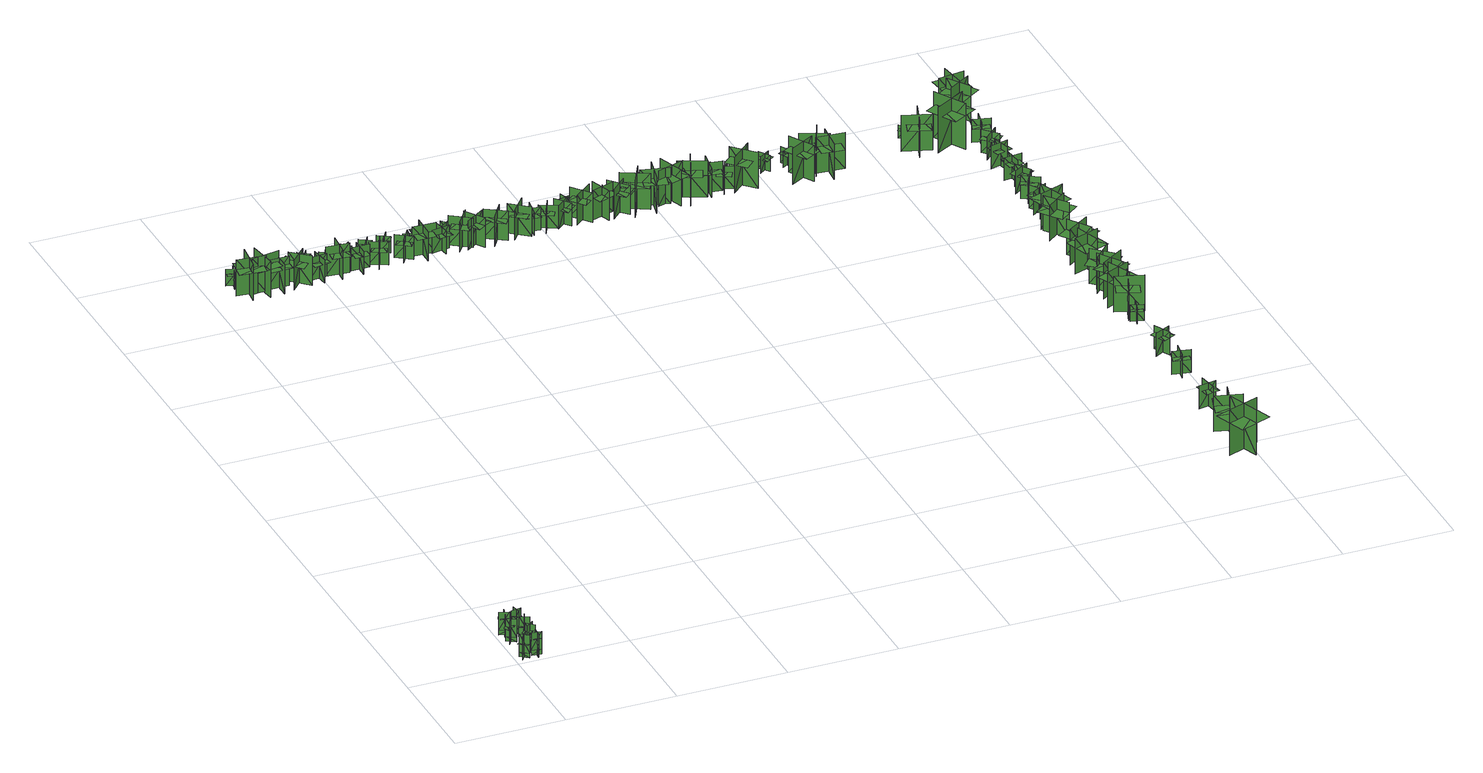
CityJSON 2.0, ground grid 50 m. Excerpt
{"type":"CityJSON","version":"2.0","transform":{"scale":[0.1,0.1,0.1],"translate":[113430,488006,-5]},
"CityObjects":{
"tree1":{"type":"SolitaryVegetationObject","geometry":[{"type":"MultiSurface","lod":"1","boundaries":[[[0,1,2]],[[0,2,3]],[[4,5,6]],[[4,6,7]],[[8,9,5]],[[8,5,4]],[[10,11,1]],[[10,1,0]],[[12,13,14]],[[12,14,15]],[[16,17,18]],[[16,18,19]]]}]},
"tree2":{"type":"SolitaryVegetationObject","geometry":[{"type":"MultiSurface","lod":"1","boundaries":[[[20,21,22]],[[20,22,23]],[[24,25,26]],[[24,26,27]],[[28,29,25]],[[28,25,24]],[[30,31,21]],[[30,21,20]],[[32,33,34]],[[32,34,35]],[[36,37,38]],[[36,38,39]]]}]},
"tree3":{"type":"SolitaryVegetationObject","geometry":[{"type":"MultiSurface","lod":"1","boundaries":[[[40,41,42]],[[40,42,43]],[[44,45,46]],[[44,46,47]],[[48,49,45]],[[48,45,44]],[[50,51,41]],[[50,41,40]],[[52,53,54]],[[52,54,55]],[[56,57,58]],[[56,58,59]]]}]},
"tree4":{"type":"SolitaryVegetationObject","geometry":[{"type":"MultiSurface","lod":"1","boundaries":[[[60,61,62]],[[60,62,63]],[[64,65,66]],[[64,66,67]],[[68,69,65]],[[68,65,64]],[[70,71,61]],[[70,61,60]],[[72,73,74]],[[72,74,75]],[[76,77,78]],[[76,78,79]]]}]},
"tree5":{"type":"SolitaryVegetationObject","geometry":[{"type":"MultiSurface","lod":"1","boundaries":[[[80,81,82]],[[80,82,83]],[[84,85,86]],[[84,86,87]],[[88,89,85]],[[88,85,84]],[[90,91,81]],[[90,81,80]],[[92,93,94]],[[92,94,95]],[[96,97,98]],[[96,98,99]]]}]},
"tree6":{"type":"SolitaryVegetationObject","geometry":[{"type":"MultiSurface","lod":"1","boundaries":[[[100,101,102]],[[100,102,103]],[[104,105,106]],[[104,106,107]],[[108,109,105]],[[108,105,104]],[[110,111,101]],[[110,101,100]],[[112,113,114]],[[112,114,115]],[[116,117,118]],[[116,118,119]]]}]},
"tree7":{"type":"SolitaryVegetationObject","geometry":[{"type":"MultiSurface","lod":"1","boundaries":[[[120,121,122]],[[120,122,123]],[[124,125,126]],[[124,126,127]],[[128,129,125]],[[128,125,124]],[[130,131,121]],[[130,121,120]],[[132,133,134]],[[132,134,135]],[[136,137,138]],[[136,138,139]]]}]},
"tree8":{"type":"SolitaryVegetationObject","geometry":[{"type":"MultiSurface","lod":"1","boundaries":[[[140,141,142]],[[140,142,143]],[[144,145,146]],[[144,146,147]],[[148,149,150]],[[148,150,151]],[[148,152,153]],[[148,153,149]]]}]},
"tree9":{"type":"SolitaryVegetationObject","geometry":[{"type":"MultiSurface","lod":"1","boundaries":[[[154,155,156]],[[154,156,157]],[[158,159,160]],[[158,160,161]],[[162,163,164]],[[162,164,165]],[[162,166,167]],[[162,167,163]]]}]},
"tree10":{"type":"SolitaryVegetationObject","geometry":[{"type":"MultiSurface","lod":"1","boundaries":[[[168,169,170]],[[168,170,171]],[[172,173,174]],[[172,174,175]],[[176,177,178]],[[176,178,179]],[[176,180,181]],[[176,181,177]]]}]},
"tree11":{"type":"SolitaryVegetationObject","geometry":[{"type":"MultiSurface","lod":"1","boundaries":[[[182,183,184]],[[182,184,185]],[[186,187,188]],[[186,188,189]],[[190,191,192]],[[190,192,193]],[[190,194,195]],[[190,195,191]]]}]},
"tree12":{"type":"SolitaryVegetationObject","geometry":[{"type":"MultiSurface","lod":"1","boundaries":[[[196,197,198]],[[196,198,199]],[[200,201,202]],[[200,202,203]],[[204,205,206]],[[204,206,207]],[[204,208,209]],[[204,209,205]]]}]},
"tree13":{"type":"SolitaryVegetationObject","geometry":[{"type":"MultiSurface","lod":"1","boundaries":[[[210,211,212]],[[210,212,213]],[[214,215,216]],[[214,216,217]],[[218,219,220]],[[218,220,221]],[[218,222,223]],[[218,223,219]]]}]},
"tree14":{"type":"SolitaryVegetationObject","geometry":[{"type":"MultiSurface","lod":"1","boundaries":[[[224,225,226]],[[224,226,227]],[[228,229,230]],[[228,230,231]],[[232,233,234]],[[232,234,235]],[[232,236,237]],[[232,237,233]]]}]},
"tree15":{"type":"SolitaryVegetationObject","geometry":[{"type":"MultiSurface","lod":"1","boundaries":[[[238,239,240]],[[238,240,241]],[[242,243,244]],[[242,244,245]],[[246,247,248]],[[246,248,249]],[[246,250,251]],[[246,251,247]]]}]},
"tree16":{"type":"SolitaryVegetationObject","geometry":[{"type":"MultiSurface","lod":"1","boundaries":[[[252,253,254]],[[252,254,255]],[[256,257,258]],[[256,258,259]],[[260,261,262]],[[260,262,263]],[[260,264,265]],[[260,265,261]]]}]},
"tree17":{"type":"SolitaryVegetationObject","geometry":[{"type":"MultiSurface","lod":"1","boundaries":[[[266,267,268]],[[266,268,269]],[[270,271,272]],[[270,272,273]],[[274,275,276]],[[274,276,277]],[[274,278,279]],[[274,279,275]]]}]},
"tree18":{"type":"SolitaryVegetationObject","geometry":[{"type":"MultiSurface","lod":"1","boundaries":[[[280,281,282]],[[280,282,283]],[[284,285,286]],[[284,286,287]],[[288,289,290]],[[288,290,291]],[[288,292,293]],[[288,293,289]]]}]},
"tree19":{"type":"SolitaryVegetationObject","geometry":[{"type":"MultiSurface","lod":"1","boundaries":[[[294,295,296]],[[294,296,297]],[[298,299,300]],[[298,300,301]],[[302,303,304]],[[302,304,305]],[[302,306,307]],[[302,307,303]]]}]},
"tree20":{"type":"SolitaryVegetationObject","geometry":[{"type":"MultiSurface","lod":"1","boundaries":[[[308,309,310]],[[308,310,311]],[[312,313,314]],[[312,314,315]],[[316,317,318]],[[316,318,319]],[[316,320,321]],[[316,321,317]]]}]},
"tree21":{"type":"SolitaryVegetationObject","geometry":[{"type":"MultiSurface","lod":"1","boundaries":[[[322,323,324]],[[322,324,325]],[[326,327,328]],[[326,328,329]],[[330,331,332]],[[330,332,333]],[[330,334,335]],[[330,335,331]]]}]},
"tree22":{"type":"SolitaryVegetationObject","geometry":[{"type":"MultiSurface","lod":"1","boundaries":[[[336,337,338]],[[336,338,339]],[[340,341,342]],[[340,342,343]],[[344,345,346]],[[344,346,347]],[[344,348,349]],[[344,349,345]]]}]},
"tree23":{"type":"SolitaryVegetationObject","geometry":[{"type":"MultiSurface","lod":"1","boundaries":[[[350,351,352]],[[350,352,353]],[[354,355,356]],[[354,356,357]],[[358,359,360]],[[358,360,361]],[[358,362,363]],[[358,363,359]]]}]},
"tree24":{"type":"SolitaryVegetationObject","geometry":[{"type":"MultiSurface","lod":"1","boundaries":[[[364,365,366]],[[364,366,367]],[[368,369,370]],[[368,370,371]],[[372,373,374]],[[372,374,375]],[[372,376,377]],[[372,377,373]]]}]},
"tree25":{"type":"SolitaryVegetationObject","geometry":[{"type":"MultiSurface","lod":"1","boundaries":[[[378,379,380]],[[378,380,381]],[[382,383,384]],[[382,384,385]],[[386,387,388]],[[386,388,389]],[[386,390,391]],[[386,391,387]]]}]},
"tree26":{"type":"SolitaryVegetationObject","geometry":[{"type":"MultiSurface","lod":"1","boundaries":[[[392,393,394]],[[392,394,395]],[[396,397,398]],[[396,398,399]],[[400,401,402]],[[400,402,403]],[[400,404,405]],[[400,405,401]]]}]},
"tree27":{"type":"SolitaryVegetationObject","geometry":[{"type":"MultiSurface","lod":"1","boundaries":[[[406,407,408]],[[406,408,409]],[[410,411,412]],[[410,412,413]],[[414,415,416]],[[414,416,417]],[[414,418,419]],[[414,419,415]]]}]},
"tree28":{"type":"SolitaryVegetationObject","geometry":[{"type":"MultiSurface","lod":"1","boundaries":[[[420,421,422]],[[420,422,423]],[[424,425,426]],[[424,426,427]],[[428,429,430]],[[428,430,431]],[[428,432,433]],[[428,433,429]]]}]},
"tree29":{"type":"SolitaryVegetationObject","geometry":[{"type":"MultiSurface","lod":"1","boundaries":[[[434,435,436]],[[434,436,437]],[[438,439,440]],[[438,440,441]],[[442,443,444]],[[442,444,445]],[[442,446,447]],[[442,447,443]]]}]},
"tree30":{"type":"SolitaryVegetationObject","geometry":[{"type":"MultiSurface","lod":"1","boundaries":[[[448,449,450]],[[448,450,451]],[[452,453,454]],[[452,454,455]],[[456,457,458]],[[456,458,459]],[[456,460,461]],[[456,461,457]]]}]},
"tree31":{"type":"SolitaryVegetationObject","geometry":[{"type":"MultiSurface","lod":"1","boundaries":[[[462,463,464]],[[462,464,465]],[[466,467,468]],[[466,468,469]],[[470,471,472]],[[470,472,473]],[[470,474,475]],[[470,475,471]]]}]},
"tree32":{"type":"SolitaryVegetationObject","geometry":[{"type":"MultiSurface","lod":"1","boundaries":[[[476,477,478]],[[476,478,479]],[[480,481,482]],[[480,482,483]],[[484,485,486]],[[484,486,487]],[[484,488,489]],[[484,489,485]]]}]},
"tree33":{"type":"SolitaryVegetationObject","geometry":[{"type":"MultiSurface","lod":"1","boundaries":[[[490,491,492]],[[490,492,493]],[[494,495,496]],[[494,496,497]],[[498,499,500]],[[498,500,501]],[[498,502,503]],[[498,503,499]]]}]},
"tree34":{"type":"SolitaryVegetationObject","geometry":[{"type":"MultiSurface","lod":"1","boundaries":[[[504,505,506]],[[504,506,507]],[[508,509,510]],[[508,510,511]],[[512,513,514]],[[512,514,515]],[[512,516,517]],[[512,517,513]]]}]},
"tree35":{"type":"SolitaryVegetationObject","geometry":[{"type":"MultiSurface","lod":"1","boundaries":[[[518,519,520]],[[518,520,521]],[[522,523,524]],[[522,524,525]],[[526,527,528]],[[526,528,529]],[[526,530,531]],[[526,531,527]]]}]},
"tree36":{"type":"SolitaryVegetationObject","geometry":[{"type":"MultiSurface","lod":"1","boundaries":[[[532,533,534]],[[532,534,535]],[[536,537,538]],[[536,538,539]],[[540,541,542]],[[540,542,543]],[[540,544,545]],[[540,545,541]]]}]},
"tree37":{"type":"SolitaryVegetationObject","geometry":[{"type":"MultiSurface","lod":"1","boundaries":[[[546,547,548]],[[546,548,549]],[[550,551,552]],[[550,552,553]],[[554,555,556]],[[554,556,557]],[[554,558,559]],[[554,559,555]]]}]},
"tree38":{"type":"SolitaryVegetationObject","geometry":[{"type":"MultiSurface","lod":"1","boundaries":[[[560,561,562]],[[560,562,563]],[[564,565,566]],[[564,566,567]],[[568,569,570]],[[568,570,571]],[[568,572,573]],[[568,573,569]]]}]},
"tree39":{"type":"SolitaryVegetationObject","geometry":[{"type":"MultiSurface","lod":"1","boundaries":[[[574,575,576]],[[574,576,577]],[[578,579,580]],[[578,580,581]],[[582,583,584]],[[582,584,585]],[[582,586,587]],[[582,587,583]]]}]},
"tree40":{"type":"SolitaryVegetationObject","geometry":[{"type":"MultiSurface","lod":"1","boundaries":[[[588,589,590]],[[588,590,591]],[[592,593,594]],[[592,594,595]],[[596,597,598]],[[596,598,599]],[[596,600,601]],[[596,601,597]]]}]},
"tree41":{"type":"SolitaryVegetationObject","geometry":[{"type":"MultiSurface","lod":"1","boundaries":[[[602,603,604]],[[602,604,605]],[[606,607,608]],[[606,608,609]],[[610,611,612]],[[610,612,613]],[[610,614,615]],[[610,615,611]]]}]},
"tree42":{"type":"SolitaryVegetationObject","geometry":[{"type":"MultiSurface","lod":"1","boundaries":[[[616,617,618]],[[616,618,619]],[[620,621,622]],[[620,622,623]],[[624,625,626]],[[624,626,627]],[[624,628,629]],[[624,629,625]]]}]},
"tree43":{"type":"SolitaryVegetationObject","geometry":[{"type":"MultiSurface","lod":"1","boundaries":[[[630,631,632]],[[630,632,633]],[[634,635,636]],[[634,636,637]],[[638,639,640]],[[638,640,641]],[[638,642,643]],[[638,643,639]]]}]},
"tree44":{"type":"SolitaryVegetationObject","geometry":[{"type":"MultiSurface","lod":"1","boundaries":[[[644,645,646]],[[644,646,647]],[[648,649,650]],[[648,650,651]],[[652,653,654]],[[652,654,655]],[[652,656,657]],[[652,657,653]]]}]},
"tree45":{"type":"SolitaryVegetationObject","geometry":[{"type":"MultiSurface","lod":"1","boundaries":[[[658,659,660]],[[658,660,661]],[[662,663,664]],[[662,664,665]],[[666,667,668]],[[666,668,669]],[[666,670,671]],[[666,671,667]]]}]},
"tree46":{"type":"SolitaryVegetationObject","geometry":[{"type":"MultiSurface","lod":"1","boundaries":[[[672,673,674]],[[672,674,675]],[[676,677,678]],[[676,678,679]],[[680,681,682]],[[680,682,683]],[[680,684,685]],[[680,685,681]]]}]},
"tree47":{"type":"SolitaryVegetationObject","geometry":[{"type":"MultiSurface","lod":"1","boundaries":[[[686,687,688]],[[686,688,689]],[[690,691,692]],[[690,692,693]],[[694,695,696]],[[694,696,697]],[[694,698,699]],[[694,699,695]]]}]},
"tree48":{"type":"SolitaryVegetationObject","geometry":[{"type":"MultiSurface","lod":"1","boundaries":[[[700,701,702]],[[700,702,703]],[[704,705,706]],[[704,706,707]],[[708,709,710]],[[708,710,711]],[[708,712,713]],[[708,713,709]]]}]},
"tree49":{"type":"SolitaryVegetationObject","geometry":[{"type":"MultiSurface","lod":"1","boundaries":[[[714,715,716]],[[714,716,717]],[[718,719,720]],[[718,720,721]],[[722,723,724]],[[722,724,725]],[[722,726,727]],[[722,727,723]]]}]},
"tree50":{"type":"SolitaryVegetationObject","geometry":[{"type":"MultiSurface","lod":"1","boundaries":[[[728,729,730]],[[728,730,731]],[[732,733,734]],[[732,734,735]],[[736,737,738]],[[736,738,739]],[[736,740,741]],[[736,741,737]]]}]},
"tree51":{"type":"SolitaryVegetationObject","geometry":[{"type":"MultiSurface","lod":"1","boundaries":[[[742,743,744]],[[742,744,745]],[[746,747,748]],[[746,748,749]],[[750,751,752]],[[750,752,753]],[[750,754,755]],[[750,755,751]]]}]},
"tree52":{"type":"SolitaryVegetationObject","geometry":[{"type":"MultiSurface","lod":"1","boundaries":[[[756,757,758]],[[756,758,759]],[[760,761,762]],[[760,762,763]],[[764,765,766]],[[764,766,767]],[[764,768,769]],[[764,769,765]]]}]},
"tree53":{"type":"SolitaryVegetationObject","geometry":[{"type":"MultiSurface","lod":"1","boundaries":[[[770,771,772]],[[770,772,773]],[[774,775,776]],[[774,776,777]],[[778,779,780]],[[778,780,781]],[[778,782,783]],[[778,783,779]]]}]},
"tree54":{"type":"SolitaryVegetationObject","geometry":[{"type":"MultiSurface","lod":"1","boundaries":[[[784,785,786]],[[784,786,787]],[[788,789,790]],[[788,790,791]],[[792,793,794]],[[792,794,795]],[[792,796,797]],[[792,797,793]]]}]},
"tree55":{"type":"SolitaryVegetationObject","geometry":[{"type":"MultiSurface","lod":"1","boundaries":[[[798,799,800]],[[798,800,801]],[[802,803,804]],[[802,804,805]],[[806,807,808]],[[806,808,809]],[[806,810,811]],[[806,811,807]]]}]},
"tree56":{"type":"SolitaryVegetationObject","geometry":[{"type":"MultiSurface","lod":"1","boundaries":[[[812,813,814]],[[812,814,815]],[[816,817,818]],[[816,818,819]],[[820,821,822]],[[820,822,823]],[[820,824,825]],[[820,825,821]]]}]},
"tree57":{"type":"SolitaryVegetationObject","geometry":[{"type":"MultiSurface","lod":"1","boundaries":[[[826,827,828]],[[826,828,829]],[[830,831,832]],[[830,832,833]],[[834,835,836]],[[834,836,837]],[[834,838,839]],[[834,839,835]]]}]},
"tree58":{"type":"SolitaryVegetationObject","geometry":[{"type":"MultiSurface","lod":"1","boundaries":[[[840,841,842]],[[840,842,843]],[[844,845,846]],[[844,846,847]],[[848,849,850]],[[848,850,851]],[[848,852,853]],[[848,853,849]]]}]},
"tree59":{"type":"SolitaryVegetationObject","geometry":[{"type":"MultiSurface","lod":"1","boundaries":[[[854,855,856]],[[854,856,857]],[[858,859,860]],[[858,860,861]],[[862,863,864]],[[862,864,865]],[[862,866,867]],[[862,867,863]]]}]},
"tree60":{"type":"SolitaryVegetationObject","geometry":[{"type":"MultiSurface","lod":"1","boundaries":[[[868,869,870]],[[868,870,871]],[[872,873,874]],[[872,874,875]],[[876,877,878]],[[876,878,879]],[[876,880,881]],[[876,881,877]]]}]},
"tree61":{"type":"SolitaryVegetationObject","geometry":[{"type":"MultiSurface","lod":"1","boundaries":[[[882,883,884]],[[882,884,885]],[[886,887,888]],[[886,888,889]],[[890,891,892]],[[890,892,893]],[[890,893,894]],[[890,894,895]]]}]},
"tree62":{"type":"SolitaryVegetationObject","geometry":[{"type":"MultiSurface","lod":"1","boundaries":[[[896,897,898]],[[896,898,899]],[[900,901,902]],[[900,902,903]],[[904,905,906]],[[904,906,907]],[[904,908,909]],[[904,909,905]]]}]},
"tree63":{"type":"SolitaryVegetationObject","geometry":[{"type":"MultiSurface","lod":"1","boundaries":[[[910,911,912]],[[910,912,913]],[[914,915,916]],[[914,916,917]],[[918,919,920]],[[918,920,921]],[[918,922,923]],[[918,923,919]]]}]},
"tree64":{"type":"SolitaryVegetationObject","geometry":[{"type":"MultiSurface","lod":"1","boundaries":[[[924,925,926]],[[924,926,927]],[[928,929,930]],[[928,930,931]],[[932,933,934]],[[932,934,935]],[[932,935,936]],[[932,936,937]]]}]},
"tree65":{"type":"SolitaryVegetationObject","geometry":[{"type":"MultiSurface","lod":"1","boundaries":[[[938,939,940]],[[938,940,941]],[[942,943,944]],[[942,944,945]],[[946,947,948]],[[946,948,949]],[[946,950,951]],[[946,951,947]]]}]},
"tree66":{"type":"SolitaryVegetationObject","geometry":[{"type":"MultiSurface","lod":"1","boundaries":[[[952,953,954]],[[952,954,955]],[[956,957,958]],[[956,958,959]],[[960,961,962]],[[960,962,963]],[[960,964,965]],[[960,965,961]]]}]},
"tree67":{"type":"SolitaryVegetationObject","geometry":[{"type":"MultiSurface","lod":"1","boundaries":[[[966,967,968]],[[966,968,969]],[[970,971,972]],[[970,972,973]],[[974,975,976]],[[974,976,977]],[[974,978,979]],[[974,979,975]]]}]},
"tree68":{"type":"SolitaryVegetationObject","geometry":[{"type":"MultiSurface","lod":"1","boundaries":[[[980,981,982]],[[980,982,983]],[[984,985,986]],[[984,986,987]],[[988,989,990]],[[988,990,991]],[[988,992,993]],[[988,993,989]]]}]},
"tree69":{"type":"SolitaryVegetationObject","geometry":[{"type":"MultiSurface","lod":"1","boundaries":[[[994,995,996]],[[994,996,997]],[[998,999,1000]],[[998,1000,1001]],[[1002,1003,1004]],[[1002,1004,1005]],[[1002,1006,1007]],[[1002,1007,1003]]]}]},
"tree70":{"type":"SolitaryVegetationObject","geometry":[{"type":"MultiSurface","lod":"1","boundaries":[[[1008,1009,1010]],[[1008,1010,1011]],[[1012,1013,1014]],[[1012,1014,1015]],[[1016,1017,1018]],[[1016,1018,1019]],[[1016,1020,1021]],[[1016,1021,1017]]]}]},
"tree71":{"type":"SolitaryVegetationObject","geometry":[{"type":"MultiSurface","lod":"1","boundaries":[[[1022,1023,1024]],[[1022,1024,1025]],[[1026,1027,1028]],[[1026,1028,1029]],[[1030,1031,1032]],[[1030,1032,1033]],[[1030,1034,1035]],[[1030,1035,1031]]]}]},
"tree72":{"type":"SolitaryVegetationObject","geometry":[{"type":"MultiSurface","lod":"1","boundaries":[[[1036,1037,1038]],[[1036,1038,1039]],[[1040,1041,1042]],[[1040,1042,1043]],[[1044,1045,1046]],[[1044,1046,1047]],[[1044,1048,1049]],[[1044,1049,1045]]]}]},
"tree73":{"type":"SolitaryVegetationObject","geometry":[{"type":"MultiSurface","lod":"1","boundaries":[[[1050,1051,1052]],[[1050,1052,1053]],[[1054,1055,1056]],[[1054,1056,1057]],[[1058,1059,1060]],[[1058,1060,1061]],[[1058,1061,1062]],[[1058,1062,1063]]]}]},
"tree74":{"type":"SolitaryVegetationObject","geometry":[{"type":"MultiSurface","lod":"1","boundaries":[[[1064,1065,1066]],[[1064,1066,1067]],[[1068,1069,1070]],[[1068,1070,1071]],[[1072,1073,1074]],[[1072,1074,1075]],[[1072,1076,1077]],[[1072,1077,1073]]]}]},
"tree75":{"type":"SolitaryVegetationObject","geometry":[{"type":"MultiSurface","lod":"1","boundaries":[[[1078,1079,1080]],[[1078,1080,1081]],[[1082,1083,1084]],[[1082,1084,1085]],[[1086,1087,1088]],[[1086,1088,1089]],[[1086,1089,1090]],[[1086,1090,1091]]]}]},
"tree76":{"type":"SolitaryVegetationObject","geometry":[{"type":"MultiSurface","lod":"1","boundaries":[[[1092,1093,1094]],[[1092,1094,1095]],[[1096,1097,1098]],[[1096,1098,1099]],[[1100,1101,1102]],[[1100,1102,1103]],[[1100,1103,1104]],[[1100,1104,1105]]]}]},
"tree77":{"type":"SolitaryVegetationObject","geometry":[{"type":"MultiSurface","lod":"1","boundaries":[[[1106,1107,1108]],[[1106,1108,1109]],[[1110,1111,1112]],[[1110,1112,1113]],[[1114,1115,1116]],[[1114,1116,1117]],[[1114,1117,1118]],[[1114,1118,1119]]]}]},
"tree78":{"type":"SolitaryVegetationObject","geometry":[{"type":"MultiSurface","lod":"1","boundaries":[[[1120,1121,1122]],[[1120,1122,1123]],[[1124,1125,1126]],[[1124,1126,1127]],[[1128,1129,1130]],[[1128,1130,1131]],[[1128,1131,1132]],[[1128,1132,1133]]]}]},
"tree79":{"type":"SolitaryVegetationObject","geometry":[{"type":"MultiSurface","lod":"1","boundaries":[[[1134,1135,1136]],[[1134,1136,1137]],[[1138,1139,1140]],[[1138,1140,1141]],[[1142,1143,1144]],[[1142,1144,1145]],[[1142,1146,1147]],[[1142,1147,1143]]]}]},
"tree80":{"type":"SolitaryVegetationObject","geometry":[{"type":"MultiSurface","lod":"1","boundaries":[[[1148,1149,1150]],[[1148,1150,1151]],[[1152,1153,1154]],[[1152,1154,1155]],[[1156,1157,1158]],[[1156,1158,1159]],[[1156,1160,1161]],[[1156,1161,1157]]]}]},
"tree81":{"type":"SolitaryVegetationObject","geometry":[{"type":"MultiSurface","lod":"1","boundaries":[[[1162,1163,1164]],[[1162,1164,1165]],[[1166,1167,1168]],[[1166,1168,1169]],[[1170,1171,1172]],[[1170,1172,1173]],[[1170,1173,1174]],[[1170,1174,1175]]]}]},
"tree82":{"type":"SolitaryVegetationObject","geometry":[{"type":"MultiSurface","lod":"1","boundaries":[[[1176,1177,1178]],[[1176,1178,1179]],[[1180,1181,1182]],[[1180,1182,1183]],[[1184,1185,1186]],[[1184,1186,1187]],[[1184,1188,1189]],[[1184,1189,1185]]]}]},
"tree83":{"type":"SolitaryVegetationObject","geometry":[{"type":"MultiSurface","lod":"1","boundaries":[[[1190,1191,1192]],[[1190,1192,1193]],[[1194,1195,1196]],[[1194,1196,1197]],[[1198,1199,1200]],[[1198,1200,1201]],[[1198,1202,1203]],[[1198,1203,1199]]]}]},
"tree84":{"type":"SolitaryVegetationObject","geometry":[{"type":"MultiSurface","lod":"1","boundaries":[[[1204,1205,1206]],[[1204,1206,1207]],[[1208,1209,1210]],[[1208,1210,1211]],[[1212,1213,1214]],[[1212,1214,1215]],[[1212,1216,1217]],[[1212,1217,1213]]]}]},
"tree85":{"type":"SolitaryVegetationObject","geometry":[{"type":"MultiSurface","lod":"1","boundaries":[[[1218,1219,1220]],[[1218,1220,1221]],[[1222,1223,1224]],[[1222,1224,1225]],[[1226,1227,1228]],[[1226,1228,1229]],[[1226,1230,1231]],[[1226,1231,1227]]]}]},
"tree86":{"type":"SolitaryVegetationObject","geometry":[{"type":"MultiSurface","lod":"1","boundaries":[[[1232,1233,1234]],[[1232,1234,1235]],[[1236,1237,1238]],[[1236,1238,1239]],[[1240,1241,1242]],[[1240,1242,1243]],[[1240,1244,1245]],[[1240,1245,1241]]]}]},
"tree87":{"type":"SolitaryVegetationObject","geometry":[{"type":"MultiSurface","lod":"1","boundaries":[[[1246,1247,1248]],[[1246,1248,1249]],[[1250,1251,1252]],[[1250,1252,1253]],[[1254,1255,1256]],[[1254,1256,1257]],[[1254,1258,1259]],[[1254,1259,1255]]]}]},
"tree88":{"type":"SolitaryVegetationObject","geometry":[{"type":"MultiSurface","lod":"1","boundaries":[[[1260,1261,1262]],[[1260,1262,1263]],[[1264,1265,1266]],[[1264,1266,1267]],[[1268,1269,1270]],[[1268,1270,1271]],[[1268,1272,1273]],[[1268,1273,1269]]]}]},
"tree89":{"type":"SolitaryVegetationObject","geometry":[{"type":"MultiSurface","lod":"1","boundaries":[[[1274,1275,1276]],[[1274,1276,1277]],[[1278,1279,1280]],[[1278,1280,1281]],[[1282,1283,1284]],[[1282,1284,1285]],[[1282,1286,1287]],[[1282,1287,1283]]]}]},
"tree90":{"type":"SolitaryVegetationObject","geometry":[{"type":"MultiSurface","lod":"1","boundaries":[[[1288,1289,1290]],[[1288,1290,1291]],[[1292,1293,1294]],[[1292,1294,1295]],[[1296,1297,1298]],[[1296,1298,1299]],[[1296,1300,1301]],[[1296,1301,1297]]]}]},
"tree91":{"type":"SolitaryVegetationObject","geometry":[{"type":"MultiSurface","lod":"1","boundaries":[[[1302,1303,1304]],[[1302,1304,1305]],[[1306,1307,1308]],[[1306,1308,1309]],[[1310,1311,1312]],[[1310,1312,1313]],[[1310,1314,1315]],[[1310,1315,1311]]]}]},
"tree92":{"type":"SolitaryVegetationObject","geometry":[{"type":"MultiSurface","lod":"1","boundaries":[[[1316,1317,1318]],[[1316,1318,1319]],[[1320,1321,1322]],[[1320,1322,1323]],[[1324,1325,1326]],[[1324,1326,1327]],[[1324,1327,1328]],[[1324,1328,1329]]]}]},
"tree93":{"type":"SolitaryVegetationObject","geometry":[{"type":"MultiSurface","lod":"1","boundaries":[[[1330,1331,1332]],[[1330,1332,1333]],[[1334,1335,1336]],[[1334,1336,1337]],[[1338,1339,1340]],[[1338,1340,1341]],[[1338,1341,1342]],[[1338,1342,1343]]]}]}
},
"vertices":[
[60,21,36],[24,48,36],[24,49,121],[60,22,121],[55,55,36],[28,19,36],[28,19,121],[55,55,121],[55,55,13],[28,19,13],[60,22,13],[24,49,13],[60,21,78],[24,49,78],[10,30,86],[46,3,86],[29,45,91],[56,25,91],[66,39,96],[39,59,96],
[28,158,35],[53,196,35],[54,195,120],[29,158,120],[62,165,35],[24,190,35],[24,189,120],[62,164,120],[62,164,13],[24,189,13],[29,158,13],[54,195,13],[29,158,77],[54,195,77],[35,208,85],[9,171,85],[50,190,90],[32,162,90],[46,152,95],[65,181,95],
[75,38,36],[120,34,36],[120,33,121],[75,37,121],[97,12,36],[101,57,36],[101,57,121],[97,12,121],[97,12,13],[101,57,13],[75,37,13],[120,33,13],[75,38,77],[120,34,77],[123,57,86],[77,61,86],[114,34,91],[80,37,91],[79,20,96],[113,17,96],
[17,246,36],[61,235,36],[61,234,121],[17,245,121],[35,216,36],[46,260,36],[45,260,121],[34,216,121],[34,216,14],[45,260,14],[17,245,14],[61,234,14],[17,245,78],[61,234,78],[67,257,86],[23,268,86],[55,236,91],[22,244,91],[18,227,96],[51,219,96],
[79,90,37],[112,121,37],[113,120,123],[79,90,123],[113,88,38],[82,122,38],[82,122,123],[113,88,123],[113,88,15],[82,122,15],[79,90,15],[113,120,15],[79,90,79],[112,120,79],[97,137,87],[63,107,87],[108,116,92],[83,93,92],[95,80,97],[120,104,97],
[119,158,37],[78,178,37],[79,178,122],[120,159,122],[108,190,37],[88,150,37],[89,149,122],[108,190,122],[108,190,14],[89,149,14],[120,159,14],[79,178,14],[119,158,78],[79,178,78],[69,157,86],[109,138,86],[84,175,92],[115,161,92],[122,176,96],[91,191,96],
[90,264,35],[97,220,35],[96,220,121],[89,264,121],[70,237,36],[114,244,36],[114,244,121],[70,237,121],[70,237,13],[114,244,13],[89,264,13],[96,220,13],[89,264,77],[97,220,77],[119,223,85],[112,268,85],[96,226,90],[90,259,90],[73,256,95],[79,223,95],
[103,3338,18],[160,3323,18],[160,3323,96],[103,3338,96],[126,3298,18],[142,3355,18],[142,3355,96],[126,3298,96],[108,3337,76],[160,3323,76],[166,3345,76],[114,3359,76],[102,3314,76],[154,3300,76],
[244,3241,12],[115,3256,12],[115,3256,184],[244,3241,184],[179,3321,12],[165,3192,12],[165,3192,184],[179,3321,184],[233,3242,139],[115,3256,139],[109,3205,139],[227,3191,139],[239,3293,139],[121,3307,139],
[185,3321,16],[228,3342,16],[228,3342,79],[185,3321,79],[221,3309,16],[200,3351,16],[200,3351,79],[221,3309,79],[189,3322,63],[228,3342,63],[219,3358,63],[181,3339,63],[197,3306,63],[236,3325,63],
[308,3260,10],[180,3240,10],[180,3240,182],[308,3260,182],[225,3320,10],[244,3192,10],[244,3192,182],[225,3320,182],[297,3258,138],[180,3240,138],[187,3189,138],[305,3207,138],[289,3309,138],[172,3291,138],
[279,3361,16],[252,3308,16],[252,3308,94],[279,3361,94],[234,3346,16],[287,3320,16],[287,3320,94],[234,3346,94],[276,3357,74],[252,3308,74],[273,3298,74],[297,3346,74],[255,3367,74],[231,3319,74],
[246,3250,12],[352,3250,12],[352,3250,153],[246,3250,153],[306,3191,12],[305,3298,12],[305,3298,153],[306,3191,153],[255,3250,116],[352,3250,116],[352,3292,116],[255,3292,116],[255,3208,116],[352,3208,116],
[331,3312,17],[377,3348,17],[377,3348,95],[331,3312,95],[377,3307,17],[341,3353,17],[341,3353,95],[377,3307,95],[335,3315,75],[377,3348,75],[363,3367,75],[320,3333,75],[349,3297,75],[392,3330,75],
[356,3208,11],[428,3285,11],[428,3285,152],[356,3208,152],[440,3211,11],[362,3284,11],[362,3284,152],[440,3211,152],[362,3214,116],[428,3285,116],[398,3314,116],[331,3243,116],[392,3185,116],[459,3256,116],
[431,3355,15],[480,3322,15],[480,3322,94],[431,3355,94],[440,3310,15],[473,3358,15],[473,3358,94],[440,3310,94],[435,3352,73],[480,3322,73],[493,3342,73],[448,3372,73],[422,3333,73],[467,3303,73],
[442,3247,13],[524,3256,13],[524,3256,123],[442,3247,123],[494,3207,13],[484,3289,13],[484,3289,123],[494,3207,123],[449,3247,94],[524,3256,94],[521,3289,94],[445,3280,94],[453,3215,94],[528,3224,94],
[585,3314,11],[574,3208,11],[574,3208,152],[584,3314,152],[520,3260,11],[625,3249,11],[625,3249,152],[520,3260,152],[584,3305,115],[574,3208,115],[615,3203,115],[625,3300,115],[542,3309,115],[532,3212,115],
[527,3349,16],[569,3328,16],[569,3328,78],[527,3349,78],[538,3314,16],[560,3356,16],[560,3356,78],[538,3314,78],[530,3348,62],[569,3328,62],[577,3344,62],[539,3364,62],[522,3331,62],[560,3311,62],
[620,3360,14],[664,3320,14],[664,3320,92],[620,3360,92],[623,3313,14],[663,3357,14],[663,3357,92],[623,3313,92],[624,3356,72],[664,3320,72],[680,3337,72],[640,3374,72],[608,3339,72],[648,3303,72],
[671,3209,13],[671,3292,13],[671,3292,123],[671,3209,123],[716,3256,13],[634,3256,13],[634,3256,123],[716,3256,123],[671,3216,94],[671,3292,94],[638,3292,94],[638,3216,94],[703,3216,94],[703,3292,94],
[708,3355,16],[758,3324,16],[758,3324,94],[708,3355,94],[719,3310,16],[750,3360,16],[750,3360,94],[719,3310,94],[712,3352,74],[758,3324,74],[770,3344,74],[724,3372,74],[700,3332,74],[746,3304,74],
[781,3298,13],[746,3223,13],[746,3223,123],[781,3298,123],[720,3276,13],[795,3240,13],[795,3240,123],[720,3276,123],[778,3292,95],[746,3223,95],[775,3209,95],[808,3278,95],[749,3306,95],[716,3237,95],
[835,3365,18],[802,3315,18],[802,3315,96],[835,3365,96],[789,3355,18],[839,3323,18],[839,3323,96],[789,3355,96],[832,3361,76],[802,3315,76],[822,3303,76],[852,3348,76],[813,3373,76],[783,3328,76],
[906,3303,13],[860,3234,13],[860,3234,123],[906,3303,123],[842,3290,13],[911,3244,13],[911,3244,123],[842,3290,123],[903,3297,95],[860,3234,95],[888,3216,95],[930,3279,95],[875,3315,95],[833,3252,95],
[903,3345,19],[949,3335,19],[949,3335,81],[903,3345,81],[924,3314,19],[933,3360,19],[933,3360,81],[924,3314,81],[907,3344,65],[949,3335,65],[953,3354,65],[911,3362,65],[903,3326,65],[945,3317,65],
[959,3206,13],[962,3312,13],[962,3312,154],[959,3206,154],[1020,3263,13],[913,3267,13],[913,3267,154],[1020,3263,154],[959,3215,117],[962,3312,117],[920,3314,117],[917,3216,117],[1001,3213,117],[1004,3311,117],
[1038,3312,13],[1051,3230,13],[1051,3230,123],[1038,3312,123],[1000,3259,13],[1081,3272,13],[1081,3272,123],[1000,3259,123],[1039,3305,95],[1051,3230,95],[1083,3235,95],[1071,3310,95],[1007,3300,95],[1019,3225,95],
[1071,3318,18],[1116,3356,18],[1116,3356,96],[1071,3318,96],[1118,3315,18],[1079,3360,18],[1079,3360,96],[1118,3315,96],[1075,3321,76],[1116,3356,76],[1101,3374,76],[1060,3339,76],[1090,3304,76],[1131,3339,76],
[1171,3314,12],[1110,3227,12],[1110,3227,153],[1171,3314,153],[1088,3299,12],[1175,3238,12],[1175,3238,153],[1088,3299,153],[1165,3307,117],[1110,3227,117],[1144,3203,117],[1200,3283,117],[1131,3331,117],[1075,3251,117],
[1164,3310,11],[1223,3221,11],[1223,3221,152],[1164,3310,152],[1148,3228,11],[1237,3286,11],[1237,3286,152],[1148,3228,152],[1169,3303,116],[1223,3221,116],[1258,3244,116],[1205,3325,116],[1134,3280,116],[1187,3198,116],
[1232,3366,15],[1235,3318,15],[1235,3318,77],[1232,3366,77],[1207,3337,15],[1255,3340,15],[1255,3340,77],[1207,3337,77],[1232,3362,61],[1235,3318,61],[1254,3320,61],[1251,3363,61],[1213,3360,61],[1216,3317,61],
[1243,3293,12],[1332,3235,12],[1332,3235,153],[1243,3293,153],[1261,3211,12],[1319,3300,12],[1319,3300,153],[1261,3211,153],[1251,3288,116],[1332,3235,116],[1355,3270,116],[1274,3323,116],[1228,3253,116],[1309,3200,116],
[1435,3229,12],[1352,3295,12],[1352,3295,153],[1435,3229,153],[1425,3312,12],[1359,3229,12],[1359,3229,153],[1425,3312,153],[1428,3235,117],[1352,3295,117],[1326,3262,117],[1402,3202,117],[1454,3267,117],[1378,3328,117],
[1459,3311,14],[1446,3229,14],[1446,3229,124],[1459,3311,124],[1406,3272,14],[1488,3259,14],[1488,3259,124],[1406,3272,124],[1457,3304,95],[1446,3229,95],[1478,3224,95],[1490,3299,95],[1425,3309,95],[1413,3234,95],
[1485,3362,16],[1459,3322,16],[1459,3322,78],[1485,3362,78],[1448,3353,16],[1488,3328,16],[1488,3328,78],[1448,3353,78],[1482,3358,62],[1459,3322,62],[1475,3312,62],[1498,3348,62],[1467,3368,62],[1444,3332,62],
[1499,3226,13],[1536,3300,13],[1536,3300,122],[1499,3226,122],[1561,3246,13],[1487,3284,13],[1487,3284,122],[1561,3246,122],[1502,3232,94],[1536,3300,94],[1507,3314,94],[1473,3247,94],[1531,3217,94],[1566,3285,94],
[1567,3305,12],[1620,3242,12],[1620,3242,122],[1567,3305,122],[1562,3239,12],[1625,3293,12],[1625,3293,122],[1562,3239,122],[1571,3299,93],[1620,3242,93],[1645,3263,93],[1596,3320,93],[1546,3278,93],[1595,3220,93],
[1626,3378,15],[1642,3321,15],[1642,3321,93],[1626,3378,93],[1604,3337,15],[1661,3353,15],[1661,3353,93],[1604,3337,93],[1628,3373,73],[1642,3321,73],[1665,3327,73],[1650,3379,73],[1605,3366,73],[1620,3314,73],
[1728,3310,12],[1646,3242,12],[1646,3242,153],[1728,3310,153],[1645,3318,12],[1712,3235,12],[1712,3235,153],[1645,3318,153],[1721,3304,117],[1646,3242,117],[1672,3210,117],[1748,3271,117],[1695,3336,117],[1619,3275,117],
[1712,3319,14],[1745,3368,14],[1745,3368,92],[1712,3319,92],[1757,3328,14],[1709,3361,14],[1709,3361,92],[1757,3328,92],[1714,3323,72],[1745,3368,72],[1726,3381,72],[1695,3337,72],[1734,3310,72],[1764,3355,72],
[1824,3287,12],[1723,3253,12],[1723,3253,153],[1824,3287,153],[1748,3324,12],[1782,3223,12],[1782,3223,153],[1748,3324,153],[1815,3284,117],[1723,3253,117],[1736,3213,117],[1828,3244,117],[1802,3324,117],[1709,3293,117],
[1816,3378,14],[1805,3320,14],[1805,3320,92],[1816,3378,92],[1777,3351,14],[1835,3340,14],[1835,3340,92],[1777,3351,92],[1815,3373,72],[1805,3320,72],[1828,3316,72],[1838,3369,72],[1792,3377,72],[1782,3324,72],
[1808,3313,11],[1881,3235,11],[1881,3235,152],[1808,3313,152],[1806,3229,11],[1883,3302,11],[1883,3302,152],[1806,3229,152],[1814,3306,115],[1881,3235,115],[1911,3264,115],[1845,3335,115],[1784,3277,115],[1850,3206,115],
[1864,3356,15],[1908,3338,15],[1908,3338,77],[1864,3356,77],[1879,3322,15],[1897,3365,15],[1897,3365,77],[1879,3322,77],[1868,3354,61],[1908,3338,61],[1915,3356,61],[1875,3372,61],[1861,3337,61],[1901,3321,61],
[1861,3302,11],[1976,3242,11],[1976,3242,183],[1861,3302,183],[1892,3205,11],[1952,3320,11],[1952,3320,183],[1892,3205,183],[1871,3297,138],[1976,3242,138],[2000,3287,138],[1894,3343,138],[1847,3252,138],[1952,3197,138],
[1961,3322,14],[2000,3366,14],[2000,3366,92],[1961,3322,92],[2008,3325,14],[1963,3364,14],[1963,3364,92],[2008,3325,92],[1965,3325,72],[2000,3366,72],[1982,3381,72],[1947,3341,72],[1982,3310,72],[2018,3351,72],
[1986,3201,11],[2016,3328,11],[2016,3328,183],[1986,3201,183],[2073,3256,11],[1946,3286,11],[1946,3286,183],[2073,3256,183],[1989,3212,139],[2016,3328,139],[1966,3340,139],[1939,3224,139],[2039,3200,139],[2066,3316,139],
[2026,3327,13],[2075,3361,13],[2075,3361,91],[2026,3327,91],[2072,3319,13],[2039,3368,13],[2039,3368,91],[2072,3319,91],[2031,3330,71],[2075,3361,71],[2062,3380,71],[2017,3349,71],[2044,3311,71],[2088,3341,71],
[2062,3342,11],[2103,3218,11],[2103,3218,183],[2062,3342,183],[2016,3250,11],[2140,3290,11],[2140,3290,183],[2016,3250,183],[2066,3331,138],[2103,3218,138],[2152,3234,138],[2114,3347,138],[2017,3315,138],[2054,3202,138],
[2106,3364,15],[2156,3332,15],[2156,3332,94],[2106,3364,94],[2117,3318,15],[2148,3368,15],[2148,3368,94],[2117,3318,94],[2110,3361,73],[2156,3332,73],[2168,3352,73],[2123,3381,73],[2098,3341,73],[2144,3312,73],
[2141,3207,10],[2191,3327,10],[2191,3327,182],[2141,3207,182],[2236,3247,10],[2116,3297,10],[2116,3297,182],[2236,3247,182],[2145,3217,138],[2191,3327,138],[2144,3347,138],[2098,3237,138],[2192,3197,138],[2238,3307,138],
[2177,3324,18],[2222,3363,18],[2222,3363,96],[2177,3324,96],[2224,3321,18],[2185,3366,18],[2185,3366,96],[2224,3321,96],[2181,3327,76],[2222,3363,76],[2206,3380,76],[2166,3345,76],[2196,3310,76],[2237,3345,76],
[2313,3270,11],[2208,3285,11],[2208,3285,152],[2313,3270,152],[2262,3337,11],[2247,3232,11],[2247,3232,152],[2262,3337,152],[2304,3271,116],[2208,3285,116],[2202,3244,116],[2298,3230,116],[2310,3313,116],[2214,3327,116],
[2276,3316,17],[2298,3370,17],[2298,3370,96],[2276,3316,96],[2319,3334,17],[2264,3356,17],[2264,3356,96],[2319,3334,96],[2278,3320,75],[2298,3370,75],[2277,3379,75],[2256,3329,75],[2299,3312,75],[2320,3362,75],
[2303,3234,13],[2338,3309,13],[2338,3309,122],[2303,3234,122],[2364,3256,13],[2290,3292,13],[2290,3292,122],[2364,3256,122],[2306,3241,94],[2338,3309,94],[2309,3323,94],[2276,3255,94],[2335,3227,94],[2368,3295,94],
[2337,3364,17],[2372,3333,17],[2372,3333,79],[2337,3364,79],[2339,3327,17],[2371,3362,17],[2371,3362,79],[2339,3327,79],[2340,3361,63],[2372,3333,63],[2385,3347,63],[2352,3375,63],[2327,3347,63],[2360,3319,63],
[2350,3229,11],[2445,3318,11],[2445,3318,183],[2350,3229,183],[2453,3226,11],[2364,3321,11],[2364,3321,183],[2453,3226,183],[2358,3236,138],[2445,3318,138],[2410,3355,138],[2323,3274,138],[2394,3199,138],[2480,3280,138],
[2445,3314,15],[2457,3372,15],[2457,3372,93],[2445,3314,93],[2484,3340,15],[2426,3352,15],[2426,3352,93],[2484,3340,93],[2446,3319,73],[2457,3372,73],[2434,3376,73],[2423,3323,73],[2469,3314,73],[2480,3367,73],
[2519,3380,14],[2553,3331,14],[2553,3331,92],[2519,3380,92],[2511,3334,14],[2559,3368,14],[2559,3368,92],[2511,3334,92],[2522,3376,72],[2553,3331,72],[2572,3345,72],[2541,3389,72],[2502,3362,72],[2534,3318,72],
[3491,396,8],[3437,541,8],[3437,541,224],[3491,396,224],[3535,490,8],[3389,436,8],[3389,436,224],[3535,490,224],[3535,490,163],[3508,562,163],[3362,509,163],[3389,436,163],[3416,363,163],[3561,417,163],
[2625,3303,10],[2691,3191,10],[2691,3191,182],[2625,3303,182],[2600,3203,10],[2712,3269,10],[2712,3269,182],[2600,3203,182],[2631,3293,138],[2691,3191,138],[2735,3217,138],[2675,3319,138],[2587,3267,138],[2647,3165,138],
[2667,3370,13],[2615,3342,13],[2615,3342,91],[2667,3370,91],[2623,3383,13],[2650,3331,13],[2650,3331,91],[2623,3383,91],[2663,3367,71],[2615,3342,71],[2626,3321,71],[2674,3347,71],[2652,3388,71],[2604,3363,71],
[3449,566,12],[3484,683,12],[3484,683,181],[3449,566,181],[3521,604,12],[3404,638,12],[3404,638,181],[3521,604,181],[3521,604,134],[3538,663,134],[3421,697,134],[3404,638,134],[3387,580,134],[3504,546,134],
[3456,884,14],[3470,802,14],[3470,802,124],[3456,884,124],[3419,830,14],[3500,844,14],[3500,844,124],[3419,830,124],[3457,877,95],[3470,802,95],[3502,808,95],[3489,882,95],[3425,871,95],[3438,796,95],
[2768,3347,9],[2715,3228,9],[2715,3228,181],[2768,3347,181],[2672,3310,9],[2791,3257,9],[2791,3257,181],[2672,3310,181],[2763,3337,137],[2715,3228,137],[2762,3208,137],[2810,3316,137],[2716,3358,137],[2668,3249,137],
[2728,3379,15],[2749,3337,15],[2749,3337,78],[2728,3379,78],[2717,3343,15],[2759,3365,15],[2759,3365,78],[2717,3343,78],[2730,3375,62],[2749,3337,62],[2766,3345,62],[2746,3384,62],[2713,3367,62],[2733,3328,62],
[2772,3169,12],[2784,3298,12],[2784,3298,184],[2772,3169,184],[2850,3235,12],[2721,3247,12],[2721,3247,184],[2850,3235,184],[2773,3180,139],[2784,3298,139],[2733,3303,139],[2722,3185,139],[2824,3175,139],[2835,3294,139],
[3508,1122,12],[3427,1138,12],[3427,1138,122],[3508,1122,122],[3471,1176,12],[3455,1095,12],[3455,1095,122],[3471,1176,122],[3501,1124,94],[3427,1138,94],[3421,1106,94],[3495,1092,94],[3507,1156,94],[3433,1170,94],
[3443,1358,16],[3480,1284,16],[3480,1284,125],[3443,1358,125],[3423,1295,16],[3497,1333,16],[3497,1333,125],[3423,1295,125],[3446,1351,97],[3480,1284,97],[3509,1299,97],[3475,1366,97],[3417,1337,97],[3451,1269,97],
[3494,1587,16],[3438,1604,16],[3438,1604,94],[3494,1587,94],[3472,1628,16],[3455,1571,16],[3455,1571,94],[3472,1628,94],[3489,1588,74],[3438,1604,74],[3431,1581,74],[3483,1566,74],[3496,1610,74],[3444,1626,74],
[3437,1616,14],[3480,1738,14],[3480,1738,186],[3437,1616,186],[3529,1661,14],[3406,1704,14],[3406,1704,186],[3529,1661,186],[3441,1626,141],[3480,1738,141],[3431,1755,141],[3392,1643,141],[3489,1609,141],[3528,1722,141],
[3508,1795,14],[3397,1746,14],[3397,1746,183],[3508,1795,183],[3433,1825,14],[3482,1714,14],[3482,1714,183],[3433,1825,183],[3433,1825,136],[3377,1800,136],[3427,1689,136],[3482,1714,136],[3538,1738,136],[3488,1849,136],
[3518,1892,14],[3411,1819,14],[3411,1819,186],[3518,1892,186],[3417,1910,14],[3490,1803,14],[3490,1803,186],[3417,1910,186],[3509,1885,141],[3411,1819,141],[3440,1776,141],[3538,1843,141],[3480,1928,141],[3382,1861,141],
[3489,1966,12],[3406,1877,12],[3406,1877,181],[3489,1966,181],[3408,1964,12],[3497,1881,12],[3497,1881,181],[3408,1964,181],[3408,1964,133],[3367,1919,133],[3456,1837,133],[3497,1881,133],[3539,1926,133],[3450,2009,133],
[3501,2099,12],[3386,2061,12],[3386,2061,182],[3501,2099,182],[3429,2136,12],[3467,2021,12],[3467,2021,182],[3429,2136,182],[3429,2136,134],[3371,2117,134],[3409,2002,134],[3467,2021,134],[3525,2040,134],[3487,2155,134],
[3495,2203,13],[3394,2135,13],[3394,2135,183],[3495,2203,183],[3415,2219,13],[3483,2118,13],[3483,2118,183],[3415,2219,183],[3415,2219,135],[3365,2185,135],[3433,2084,135],[3483,2118,135],[3534,2152,135],[3466,2253,135],
[3480,2349,10],[3405,2445,10],[3405,2445,179],[3480,2349,179],[3491,2430,10],[3395,2354,10],[3395,2354,179],[3491,2430,179],[3491,2430,132],[3453,2477,132],[3357,2402,132],[3395,2354,132],[3433,2306,132],[3528,2382,132],
[3211,3323,11],[3170,3199,11],[3170,3199,184],[3211,3323,184],[3119,3276,11],[3243,3235,11],[3243,3235,184],[3119,3276,184],[3207,3312,139],[3170,3199,139],[3219,3183,139],[3256,3296,139],[3158,3328,139],[3122,3215,139],
[3148,3373,18],[3183,3341,18],[3183,3341,81],[3148,3373,81],[3150,3336,18],[3182,3371,18],[3182,3371,81],[3150,3336,81],[3151,3370,64],[3183,3341,64],[3196,3355,64],[3163,3384,64],[3138,3356,64],[3171,3327,64],
[3399,2454,13],[3513,2496,13],[3513,2496,182],[3399,2454,182],[3472,2420,13],[3430,2534,13],[3430,2534,182],[3472,2420,182],[3472,2420,135],[3529,2441,135],[3487,2555,135],[3430,2534,135],[3373,2512,135],[3415,2398,135],
[3489,2624,11],[3419,2580,11],[3419,2580,121],[3489,2624,121],[3425,2638,11],[3470,2568,11],[3470,2568,121],[3425,2638,121],[3483,2621,93],[3419,2580,93],[3437,2553,93],[3501,2593,93],[3466,2648,93],[3402,2608,93],
[3247,3332,16],[3252,3379,16],[3252,3379,79],[3247,3332,79],[3276,3355,16],[3229,3361,16],[3229,3361,79],[3276,3355,79],[3247,3336,62],[3252,3379,62],[3234,3381,62],[3229,3338,62],[3266,3334,62],[3271,3377,62],
[3491,2676,15],[3420,2719,15],[3420,2719,125],[3491,2676,125],[3475,2740,15],[3432,2669,15],[3432,2669,125],[3475,2740,125],[3485,2680,97],[3420,2719,97],[3403,2691,97],[3468,2652,97],[3502,2708,97],[3437,2747,97],
[3417,2763,14],[3486,2808,14],[3486,2808,123],[3417,2763,123],[3481,2750,14],[3436,2819,14],[3436,2819,123],[3481,2750,123],[3423,2766,95],[3486,2808,95],[3468,2835,95],[3405,2794,95],[3441,2739,95],[3504,2780,95],
[3289,3331,10],[3371,3188,10],[3371,3188,230],[3289,3331,230],[3255,3205,10],[3399,3287,10],[3399,3287,230],[3255,3205,230],[3296,3319,173],[3371,3188,173],[3428,3220,173],[3353,3352,173],[3239,3287,173],[3314,3155,173],
[3459,2843,13],[3449,2926,13],[3449,2926,122],[3459,2843,122],[3499,2895,13],[3416,2885,13],[3416,2885,122],[3499,2895,122],[3458,2850,94],[3449,2926,94],[3416,2922,94],[3425,2847,94],[3490,2854,94],[3481,2929,94],
[3305,3357,13],[3352,3361,13],[3352,3361,76],[3305,3357,76],[3333,3333,13],[3329,3381,13],[3329,3381,76],[3333,3333,76],[3309,3358,60],[3352,3361,60],[3350,3380,60],[3307,3376,60],[3310,3339,60],[3353,3343,60],
[3405,2994,14],[3486,3014,14],[3486,3014,123],[3405,2994,123],[3462,2960,14],[3441,3041,14],[3441,3041,123],[3462,2960,123],[3412,2995,95],[3486,3014,95],[3478,3045,95],[3404,3027,95],[3420,2964,95],[3493,2982,95],
[3418,3131,16],[3475,3072,16],[3475,3072,126],[3418,3131,126],[3417,3066,16],[3477,3123,16],[3477,3123,126],[3417,3066,126],[3423,3126,97],[3475,3072,97],[3499,3094,97],[3447,3149,97],[3399,3104,97],[3452,3049,97],
[3491,3199,19],[3411,3218,19],[3411,3218,129],[3491,3199,129],[3457,3254,19],[3438,3174,19],[3438,3174,129],[3457,3254,129],[3485,3200,100],[3411,3218,100],[3403,3187,100],[3477,3169,100],[3492,3232,100],[3419,3250,100],
[3402,3409,11],[3503,3476,11],[3503,3476,180],[3402,3409,180],[3481,3392,11],[3414,3493,11],[3414,3493,180],[3481,3392,180],[3481,3392,132],[3532,3426,132],[3464,3527,132],[3414,3493,132],[3363,3460,132],[3430,3358,132],
[3504,3520,10],[3384,3503,10],[3384,3503,179],[3504,3520,179],[3440,3569,10],[3457,3449,10],[3457,3449,179],[3440,3569,179],[3440,3569,132],[3380,3561,132],[3396,3440,132],[3457,3449,132],[3517,3457,132],[3500,3577,132]
]}
